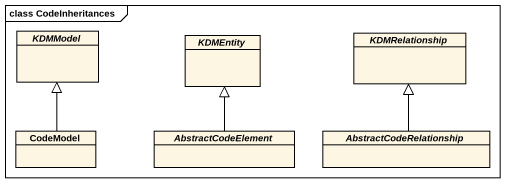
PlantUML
@startuml
mainframe class CodeInheritances
hide circle
hide empty members
abstract class KDMModel
abstract class KDMEntity
abstract class KDMRelationship
class CodeModel
abstract class AbstractCodeElement
abstract class AbstractCodeRelationship
CodeModel -up-|> KDMModel
AbstractCodeElement -up-|> KDMEntity
AbstractCodeRelationship -up-|> KDMRelationship
@enduml
